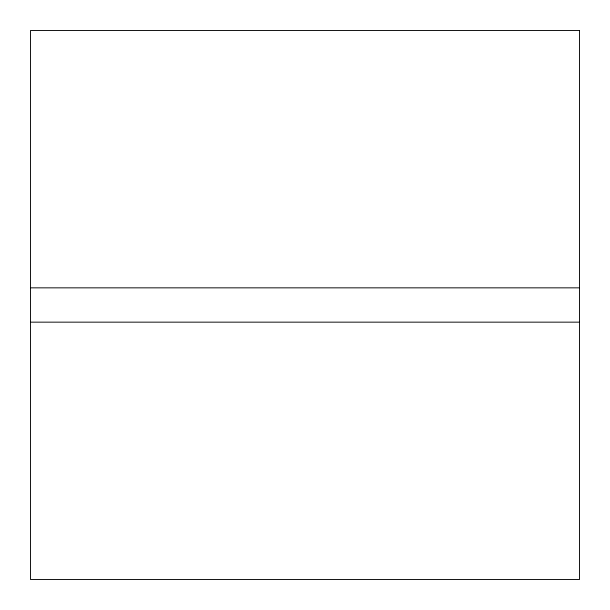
<?xml version="1.0" encoding="UTF-8"?>
<svg xmlns="http://www.w3.org/2000/svg" width="610" height="610" viewBox="0 0 610 610"><rect width="100%" height="100%" fill="white"/><g stroke="black" fill="none" stroke-linecap="round" stroke-linejoin="round"><path stroke-width="0.91" d="M30.5 287.844L579.5 287.844M30.5 322.156L579.5 322.156M579.5 30.5L30.5 30.5L30.5 579.5L579.5 579.5L579.5 30.5"/></g></svg>
